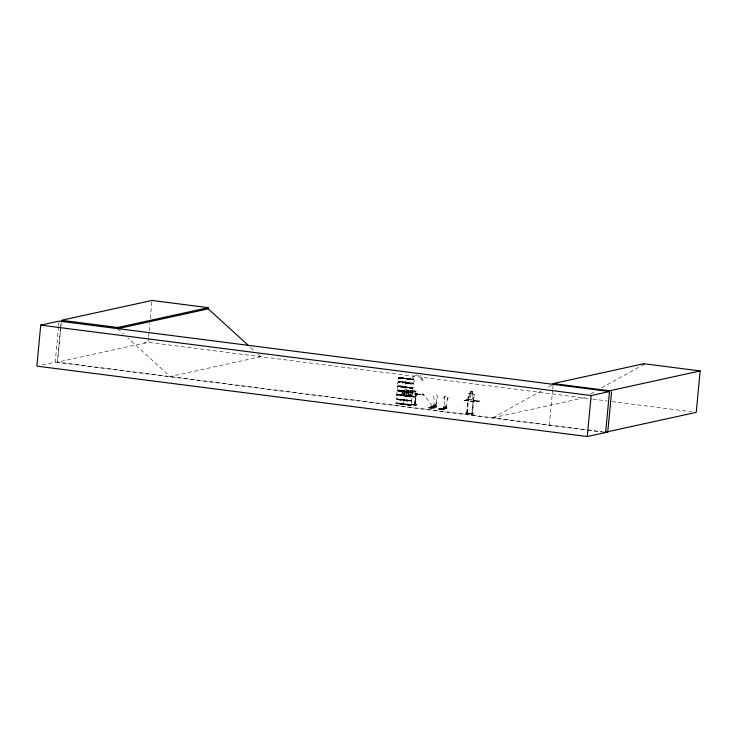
<?xml version="1.0" encoding="UTF-8"?>
<svg xmlns="http://www.w3.org/2000/svg" width="737" height="737" viewBox="0 0 737 737"><rect width="100%" height="100%" fill="white"/><g stroke="black" fill="none" stroke-linecap="round" stroke-linejoin="round"><path stroke-width="0.55" stroke-dasharray="3.69 2.76" d="M412.886 387.809L405.322 386.999L403.894 400.145L411.716 401.039L407.561 401.297L403.95 400.421L411.753 400.928M404.042 399.611L396.359 398.8L404.106 399.933L396.285 399.555L396.34 403.581M404.383 395.99L412.195 396.405L405.341 395.898L404.401 394.931L401.84 394.387L396.727 394.488L412.14 396.018L412.987 387.994L405.23 387.257L406.225 378.486M412.665 388.491L406.888 388.159L405.11 387.293L412.95 388.132L409.265 387.376L403.904 387.579M405.23 387.257C404.613 387.809 391.439 386.124 400.606 386.077C411.955 388.316 400.237 384.778 397.575 385.967C394.378 378.735 410.546 383.765 413.402 383.553C411.955 383.222 402.724 381.397 406.566 383.498M413.346 383.129L411.237 383.535L405.571 382.89L413.393 383.59L412.978 387.975L410.297 386.999L405.23 386.879M407.708 382.982C412.379 386.262 417.907 379.104 411.08 378.689M415.032 396.506L414.959 397.179L414.949 396.506M402.07 391.375L401.858 393.392L403.876 393.576L404.42 394.663L408.012 395.124L409.643 394.313L409.827 392.434L408.381 391.227L404.788 390.767L404.051 391.697L402.052 391.375L403.996 391.623L404.871 389.689L416.101 391.163L414.793 404.742L416.119 391.227L415.539 391.025L415.392 391.716L415.548 391.089M415.585 396.69L405.903 395.419L405.847 395.972L405.967 395.401M433.853 406.096L434.148 398.155A2.073 1.962 77 0 1 434.425 395.262A2.073 1.962 77 0 1 437.198 395.612A2.073 1.962 77 0 1 436.93 398.505L435.77 406.354L436.93 398.505M446.078 407.662L447.23 399.813A2.073 1.962 77 0 0 447.506 396.911A2.073 1.962 77 0 0 444.733 396.561A2.073 1.962 77 0 0 444.457 399.463L444.116 407.414M414.876 397.132L415.557 397.114L404.272 395.741L403.784 393.641M417.216 393.936L422.117 394.617M446.567 407.782L443.61 407.358M399.657 377.436L398.321 377.584L397.998 381.748L405.709 382.65L397.925 381.959L402.052 381.646L409.284 383.12M405.543 382.77L402.006 382.144M403.95 400.532L411.716 400.541L412.13 396.018L396.699 394.525L397.344 394.894M405.166 387.644L412.932 387.653M405.691 382.144L411.633 382.604M42.249 364.944L55.211 362.107L58.545 326.813M58.656 325.68L58.978 322.262M60.498 329.402L57.403 362.143L586.514 429.735M60.609 328.278L61.143 322.631M60.793 327.071L57.477 362.125L148.045 342.29L591.516 398.947M60.895 325.938L61.429 320.291M148.469 337.776L148.045 342.29L144.028 343.147M148.579 336.643L149.003 332.129M149.114 331.005L149.86 323.101M150.284 318.587L151.886 301.654M400.173 391.513L397.307 390.536M401.094 378.357L400.08 378.118M401.748 391.08L402.172 391.107M403.351 378.238L402.688 377.915L403.185 378.007M403.729 394.931L404.189 390.278M404.696 391.78L404.512 393.659L408.316 394.129L408.869 395.225L412.462 395.686L414.093 394.866L414.268 392.987L412.831 391.78L409.238 391.319L408.501 392.25L398.837 391.384M416.764 405.387L411.034 404.281L416.866 405.378L406.677 403.987L403.581 404.318L404.106 399.933L400.946 400.145L396.239 399.27L401.858 400.458M406.437 390.49L406.483 389.937L406.437 390.49L416.073 391.651L415.475 391.716M406.115 395.972L406.695 389.919M407.708 392.379L407.883 392.397M407.662 392.241L407.386 393.669L406.75 393.595L406.861 392.379L407.672 392.416M407.469 392.379L405.166 391.854M413.485 379.804L408.491 379.537L412.434 379.5M405.976 378.569L408.703 379.463M408.74 396.294L408.105 395.502L408.547 390.803L409.321 390.242M408.123 395.493L408.574 390.803L409.339 390.315M412.084 392.148C403.222 390.905 416.709 393.309 410.785 391.421M410.877 378.91L410.785 378.892M411.099 379.168L411.126 378.975M410.564 396.524L411.135 390.472M411.891 391.218L410.012 390.352L411.891 391.218L411.421 395.962L409.459 396.405M411.301 404.935L411.633 401.278L408.012 400.541M413.614 404.963L415.557 404.53M414.351 405.009L416.267 404.567M415.631 391.734L414.931 396.552L415.493 396.718M414.544 404.779L415.779 394.498M415.539 394.341L415.604 393.65L416.313 393.724L415.281 404.797M415.005 404.834L416.313 391.78L414.48 390.905L416.331 391.771L415.171 404.843M417.243 393.613L417.105 394.571L417.243 393.613L415.797 393.429M416.212 404.613L413.558 404.899M432.886 407.497C416.783 408.482 447.552 405.11 428.363 407.893M429.929 407.34C441.739 407.625 423.397 406.474 433.356 407.395L423.443 394.111C420.412 392.674 422.365 397.639 423.582 395.032C423.876 393.254 422.596 394.968 423.296 395.649M432.84 407.045C429.45 407.119 434.139 406.778 432.103 407.211M431.513 407.819C431.818 410.094 439.243 406.409 435.935 405.875L435.862 406.732L436.461 405.755M432.029 407.699L428.565 407.441M432.37 407.616L429.404 407.46L429.947 407.128M433.227 405.534L433.374 406.419L433.973 405.442L433.227 405.534L433.126 406.603L436.064 406.971L436.682 405.783M444.439 407.985L438.81 408.971L443.158 408.814M440.192 408.648L444.116 408.795L440.671 408.335M441.721 408.39L443.075 408.372M441.776 409.127C442.007 411.347 449.634 407.985 446.207 407.192L446.125 408.04M442.292 409.007L438.828 408.759M442.633 408.934L439.676 408.768L440.21 408.436M444.236 406.76L443.637 407.727L444.236 406.76L443.49 406.842L443.388 407.911L446.484 408.362M444.006 406.723L444.098 408.077M446.014 406.032L445.802 407.837L446.014 406.032L445.074 405.93L444.945 407.708M446.3 408.215C448.299 407.948 432.868 411.292 446.3 408.215L446.954 407.1M440.993 409.505L446.64 407.92L446.723 407.073M464.07 400.117L475.77 401.96L464.07 400.117L467.958 399.261L479.658 401.103L475.549 401.895L464.476 400.477L468.179 399.325M465.683 413.181L467.645 412.757L465.591 413.475M472.426 414.037L466.733 413.31L468.548 393.622L470.547 393.162M466.816 413.319L468.548 393.622M468.281 396.921L468.815 396.985L467.111 413.393L467.378 412.784M470.584 393.236L470.731 391.144L472.657 391.393L472.463 393.401L474.324 394.369L472.472 414.074L466.761 413.31M472.657 391.393L472.38 393.466L473.292 394.258L472.942 398.026L471.827 399.518L470.031 399.288L469.22 397.547L469.57 393.788L470.602 393.236M471.533 414.277L473.799 413.853M471.929 414.001L473.495 397.584L471.827 413.991M472.389 414.065L472.592 413.457L472.472 414.074M475.549 401.895L479.695 400.762M549.295 425.313L552.639 389.974M552.741 388.85L553.165 384.336L546.145 388.233M415.889 396.506L413.89 396.957L396.681 394.765L402.734 395.014L404.373 395.898L400.79 395.032M401.002 403.203C403.452 404.143 409.219 406.603 411.218 404.714M411.163 405.129L410.638 405.221M415.65 394L416.35 393.844M434.756 405.046L435.493 404.917M435.355 404.899L434.858 404.917M445.13 406.234L445.636 406.087M445.019 406.428L445.784 406.29M445.581 406.483L445.305 406.603M399.307 378.348L398.284 377.62L400.099 378.109M395.861 403.277L401.002 403.305M411.08 378.698L406.124 378.394M413.687 379.233L412.416 379.491M412.591 392.148L412.103 391.697M403.904 400.108L411.743 400.808L400.357 399.565M443.61 407.497L446.64 407.92M397.547 386.059L405.11 387.026M445.572 406.069L445.212 406.584M473.025 401.711L473.79 399.786M445.738 406.17L445.323 406.188M404.558 395.419L412.158 396.266M413.282 404.908L416.258 404.281M467.286 413.042L471.929 413.549M467.562 413.033L465.342 413.485M401.039 378.578L399.297 378.348M400.108 391.246L399.915 391.448M417.188 394.24L422.034 394.885M422.061 395.447L422.2 393.963M403.572 391.117L401.472 390.822M405.037 391.089L405.184 391.854L405.009 391.347M428.289 407.865L431.302 408.261M428.934 407.966L434.425 406.824M430.933 408.077L436.147 407.054M433.835 406.769L433.973 405.442M433.374 406.419L436.405 407.091M438.626 409.201L443.72 408.031M444.3 408.105L444.669 408.151M404.687 391.301L402.715 391.384M492.989 417.768L542.137 390.463M492.777 417.815L583.557 397.934L586.56 396.257M590.577 394.028L594.584 391.798M601.604 387.902L643.733 364.502M431.458 407.082L432.822 407.211M398.33 377.97L403.664 378.201M402.918 378.118L405.949 378.698M405.995 378.956L411.274 379.159M410.408 379.131L413.466 379.804M405.755 382.761L402.559 382.982L397.934 382.135L405.7 382.144L405.286 381.904M413.743 379.491L410.629 379.573M397.344 390.205L397.197 390.748L400.117 391.393L397.519 391.107L397.354 390.37M405.276 386.667L397.501 386.658L396.792 394.295L399.417 394.921M405.322 386.971L401.573 386.667M402.43 391.034L397.298 390.785M399.878 391.246L404.935 391.126L401.757 391.485M404.595 391.716L406.096 391.273M412.665 388.491L409.238 387.644M409.956 391.872L408.924 391.973L409.44 391.909M405.396 391.706L410.076 392.001M404.484 395.041L399.417 394.921M404.41 395.797L397.114 395.272M410.362 392.526L412.527 392.379M395.916 403.342L402.66 403.729M403.415 404.189L404.254 403.931M411.301 404.834L410.656 404.963M397.307 390.214L398.468 390.039L397.179 390.195L398.155 390.573M397.289 390.398L397.787 390.315M404.963 391.19L407.902 391.098M404.945 391.375L405.442 391.292M412.333 392.287L411.854 392.36M412.315 392.471L411.154 392.766M433.43 406.723L428.556 407.782M436.544 406.971L430.915 407.957M439.169 409.284L444.687 408.141M444.457 399.463L444.42 399.472A2.073 1.962 77 0 1 444.687 396.57A2.073 1.962 77 0 1 447.47 396.921A2.073 1.962 77 0 1 447.193 399.822L447.23 399.813M434.683 406.4C433.771 403.858 436.94 404.263 435.585 406.511M430.657 408.169L436.59 406.852M438.552 409.182L444.485 407.865M260.944 356.662L170.164 376.543L127.823 337.951M406.492 391.937L411.891 392.342M416.387 394.102L415.456 394.35L417.16 394.553M413.052 404.134L418.837 404.889M469.276 393.005L473.744 393.641L474.324 394.369M416.534 404.622L414.59 405.074M468.013 399.049L468.511 401.131M473.955 397.667L473.43 397.602M464.034 400.458L468.152 399.666M466.816 412.72L467.23 412.803M471.579 414.194L473.559 413.816M398.533 377.666L401.416 377.648M403.305 377.943L402.752 378.155M400.891 378.496L401.297 378.597M400.992 378.247L405.866 378.431L401.416 377.666M399.297 378.127L405.875 378.45M405.424 378.652L405.93 378.68L405.037 378.357M406.631 378.569L400.91 378.578M407.718 379.472L408.971 379.352M405.414 391.706L404.77 391.844L405.184 392.084M412.324 392.02L410.398 392.075M404.53 395.658L412.075 396.405M407.994 396.773C422.918 397.298 393.816 394.359 407.994 396.773M403.664 404.281L397.685 403.609M403.517 404.125L400.569 403.931M402.982 404.245L403.563 403.729M404.76 378.652L405.433 378.505M406.631 378.588L408.123 378.578M408.538 379.509L409.606 379.702M399.297 381.222L397.998 381.379L401.628 382.144M397.75 390.334L400.246 390.113M403.563 391.107L404.862 390.96L400.228 390.223M405.424 391.135L412.103 391.946L411.522 391.817M405.405 391.485L406.907 391.467M407.469 392.195L410.371 392.508M397.344 394.894L401.407 395.115M410.776 396.93L411.43 396.911M396.552 403.047L399.012 403.102M404.245 403.931L405.737 403.931M403.01 404.254L396.875 403.729L397.667 403.858M409.984 405.239L410.675 405.083L407.229 404.825M399.638 377.445L405.672 378.109M399.288 381.222L405.295 381.904M407.708 382.982L405.599 383M411.163 384.023L413.282 383.885L412.315 383.507M403.913 387.579L397.575 386.768M398.441 390.14L399.297 390.057M398.422 390.334L403.111 390.739M402.264 391.135L398.883 390.813M406.078 391.31L410.767 391.716M402.669 391.762L403.507 391.789M406.059 391.697L406.888 391.716M411.172 392.766L407.404 392.489M401.858 400.458L403.95 400.394M410.012 405.092L406.234 404.816L407.211 405.083M415.76 394.498L416.276 394.562M408.123 378.588L413.632 379.38M411.163 384.023L406.557 383.498M399.261 390.352L400.219 390.407M406.898 391.485L409.846 391.734M402.724 391.356L400.762 391.255M409.422 392.305L410.38 392.37M410.647 379.408L406.096 378.671L408.998 379.481M400.2 390.555L401.204 390.638M407.865 391.393L408.878 391.476M409.643 392.102L405.239 391.411M401.757 391.476L399.758 391.273M399.012 403.111L400.992 403.443M406.667 404.088L407.672 404.171M400.569 404.033L397.667 403.701M472.085 413.383L472.592 413.457M432.122 407.045L431.541 406.953M409.661 383.12L412.315 383.507M401.195 386.667L399.307 386.418M408.86 387.644L405.636 387.118M401.241 390.205L402.227 390.417M408.897 391.273L409.883 391.393M409.708 391.927L409.228 391.826M399.776 391.098L400.771 391.209M408.436 392.038L405.783 391.651M399.979 399.555C396.699 401.214 394.719 395.64 397.123 395.272M407.635 400.532L396.23 399.168L401.932 399.97L408.086 399.776L411.762 400.864M592.659 399.095L607.454 400.992M612.005 401.573L691.684 411.762M467.931 399.601L479.658 401.103M436.286 406.419L433.31 406.115L436.378 406.612M443.637 407.727L446.852 408.169M430.408 407.017L433.356 407.395M438.81 408.971L441.5 409.551L446.613 408.39M587.518 429.837L602.286 431.753M55.211 362.107L586.477 430.076M587.61 430.215L602.258 432.094M402.227 390.315L403.904 390.684M409.864 391.55L411.55 391.844M409.661 391.937L412.379 392.499M409.192 392.047L402.31 391.052M399.813 390.84L398.118 390.674M407.497 392.471L405.175 392.084M408.667 404.189L410.896 404.696M409.56 404.567L403.765 404.235L406.253 404.714M411.624 382.604L413.356 383.129M399.307 386.418L397.575 385.902M403.102 390.702L404.714 391.181M403.858 391.025L397.151 390.288M398.1 390.868L398.883 390.997M409.542 404.567L411.283 405.101M401.905 403.332L403.563 403.738M405.35 404.585L404.014 404.309M397.694 403.609L395.962 403.084M399.307 378.127L398.376 377.841M398.413 381.619L398.975 381.757M403.867 390.886L405.212 391.522M405.184 391.679L405.783 391.844M397.584 390.426L398.146 390.564M402.642 403.729L403.231 403.867M396.902 403.572L396.009 403.296M396.313 403.59L396.902 403.719M441.749 408.243L443.094 408.528M405.645 387.128L399.62 386.252L397.584 386.768M404.438 390.721L404.917 391.089M404.806 390.951L404.853 391.734M416.037 393.991L415.539 394.055M250.562 347.449L254.799 351.3M258.19 354.396L260.723 356.708M117.662 328.693L123.586 334.091M414.222 375.299A5.214 4.938 77.6 0 0 412.434 378.763L411.624 378.661L412.692 380.006L413.991 378.965L413.171 378.864A4.358 4.127 77.6 0 1 417.695 375.078A4.358 4.127 77.6 0 1 421.398 379.914L420.587 379.813L421.73 381.167L423.112 380.135L422.292 380.025A5.214 4.938 77.6 0 0 420.256 375.234M402.411 391.826L402.301 393.033L402.946 393.116L403.056 391.909L402.411 391.826M409.136 392.333L408.961 394.212L412.554 394.673L412.729 392.793L409.136 392.333M470.538 393.908L470.178 397.676L471.975 397.906L472.334 394.138L470.538 393.908M471.081 391.596L471.017 392.268L472.168 392.416L472.233 391.743L471.081 391.596"/><path stroke-width="1.11" d="M40.728 325.146L591.148 395.566L609.508 391.54L59.089 321.129L40.728 325.146L36.85 366.132L587.269 436.544L605.639 432.527L609.582 390.776L700.15 370.941L696.235 412.352L605.667 432.186L607.73 432.416L611.572 391.78M208.23 308.858L208.341 307.661L117.773 327.495L117.662 328.693L208.23 308.858L248.876 345.902M553.165 384.336L553.238 383.562L643.806 363.728L700.15 370.941M587.269 436.544L591.148 395.566M643.733 364.502L643.806 363.728M208.341 307.661L151.997 300.456L61.429 320.291L117.773 327.495M553.238 383.562L609.582 390.776M603.382 432.232L605.639 432.527"/></g></svg>
